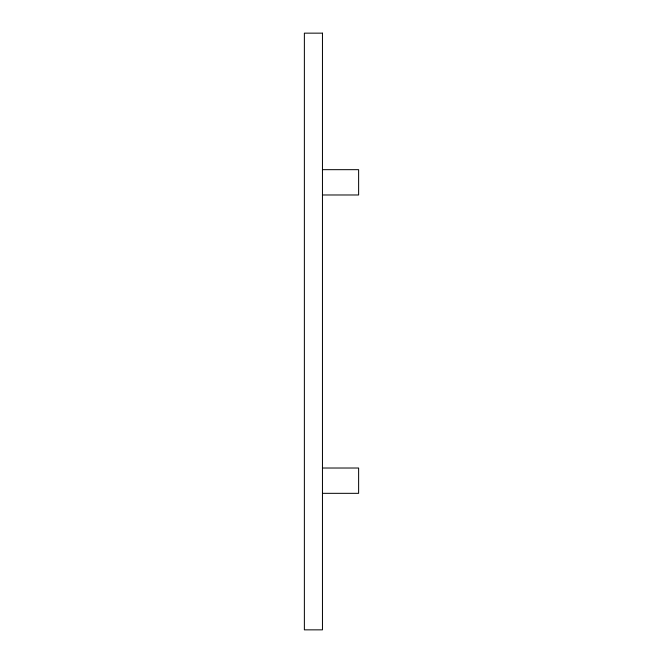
<?xml version="1.0" encoding="UTF-8"?>
<svg xmlns="http://www.w3.org/2000/svg" width="663" height="663" viewBox="0 0 663 663"><rect width="100%" height="100%" fill="white"/><g stroke="black" fill="none" stroke-linecap="round" stroke-linejoin="round"><path stroke-width="0.99" d="M322.458 169.67L358.625 169.67L358.625 194.98L322.458 194.98M322.458 468.02L358.625 468.02L358.625 493.33L322.458 493.33M322.458 33.15L304.375 33.15L304.375 629.85L322.458 629.85L322.458 33.15"/></g></svg>
